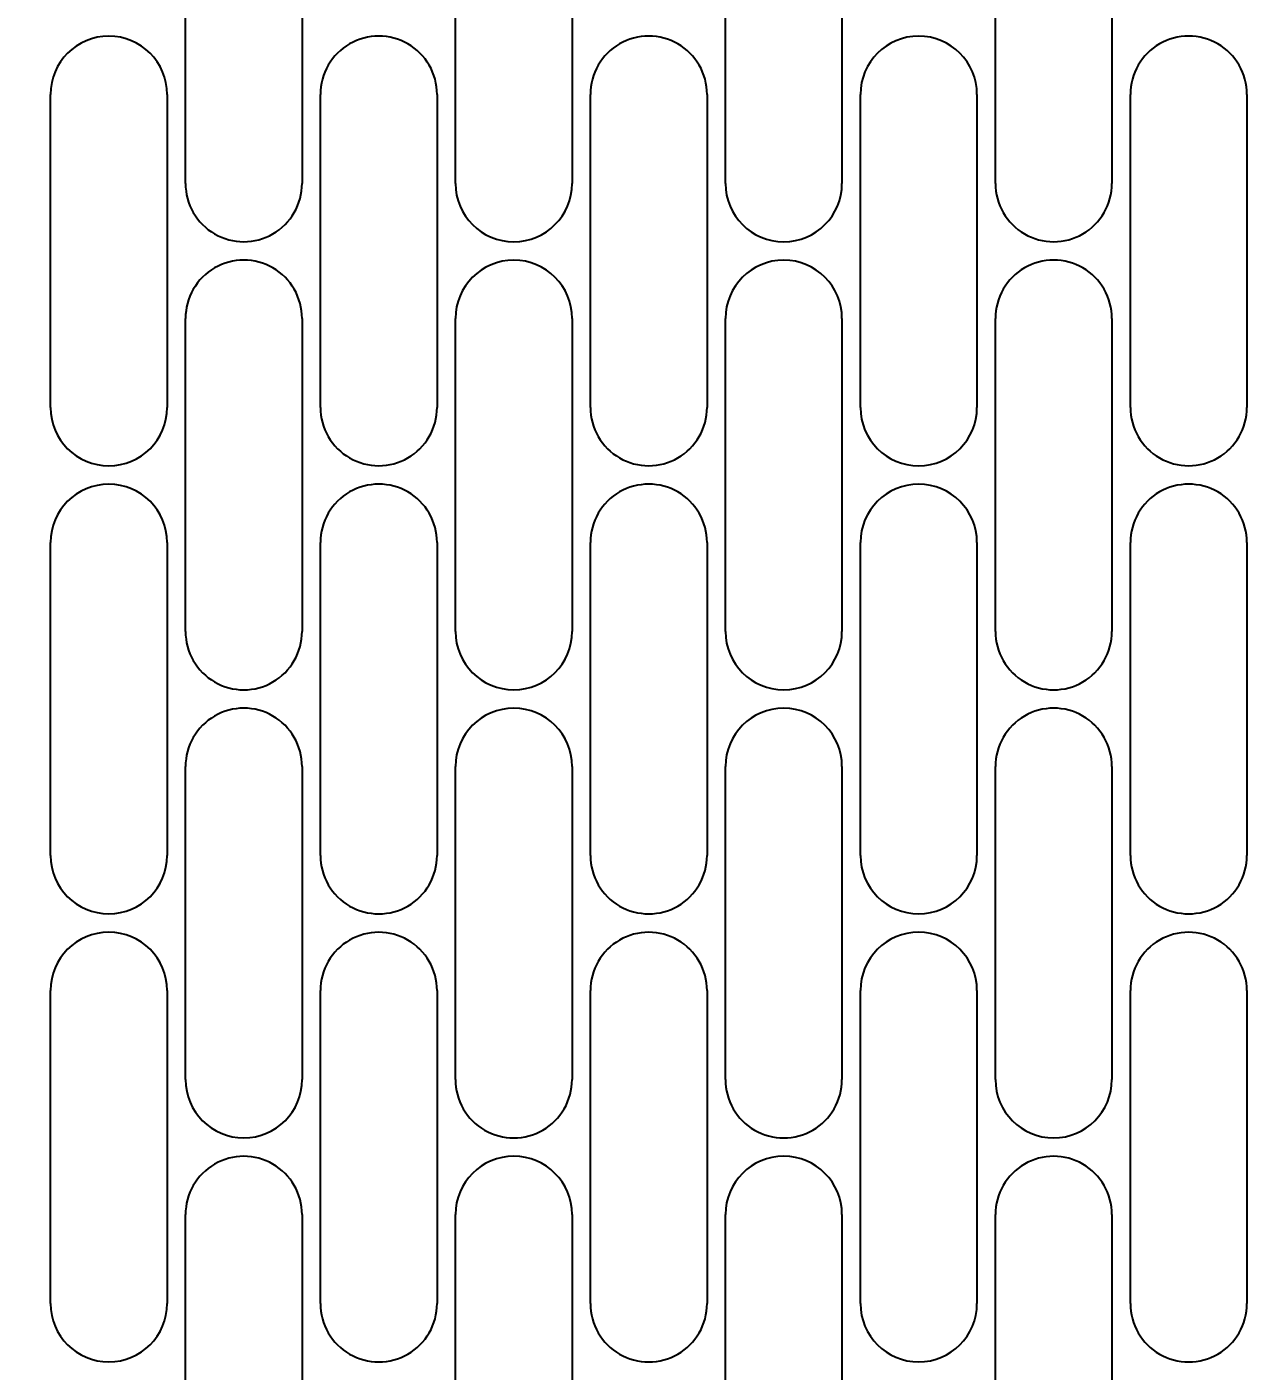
# Model space of a CAD drawing. Header units: millimetres. Extents: x 10462777 to 22643323, y 453826 to 1389191.
# Drawn here: x 11495492.7 to 11495673, y 613213.3 to 613410.4 of the extents above; entities that cross this region are included whole.
import ezdxf
from ezdxf import colors
from ezdxf.entities.mleader import LeaderData, LeaderLine
from ezdxf.math import Vec2, Vec3

# ---------------------------------------------------------------- set-up
doc = ezdxf.new("R2010")
doc.units = ezdxf.units.MM
doc.header["$LTSCALE"] = 200
doc.header["$MEASUREMENT"] = 0
doc.layers.get('0').update_dxf_attribs({"linetype": 'CONTINUOUS'})
doc.styles.get("Standard").update_dxf_attribs({"font": 'SYMBOL'})

msp = doc.modelspace()

# ---------------------------------------------------------------- linework, layer by layer
for p, q in [((11495515.9651, 613387.49513), (11495515.9651, 613433.39508)), ((11495533.06518, 613433.39508), (11495533.06518, 613387.49513)), ((11495555.56518, 613387.49513), (11495555.56518, 613433.39508)), ((11495572.66513, 613433.39508), (11495572.66513, 613387.49513)), ((11495595.16527, 613387.49513), (11495595.16527, 613433.39508)), ((11495612.26521, 613433.39508), (11495612.26521, 613387.49513)), ((11495634.76521, 613387.49513), (11495634.76521, 613433.39508)), ((11495651.86529, 613433.39508), (11495651.86529, 613387.49513)), ((11495496.16513, 613354.64525), (11495496.16513, 613400.54524)), ((11495513.26507, 613400.54524), (11495513.26507, 613354.64525)), ((11495535.76507, 613354.64525), (11495535.76507, 613400.54524)), ((11495552.86516, 613400.54524), (11495552.86516, 613354.64525)), ((11495575.36516, 613354.64525), (11495575.36516, 613400.54524)), ((11495592.46524, 613400.54524), (11495592.46524, 613354.64525)), ((11495614.96524, 613354.64525), (11495614.96524, 613400.54524)), ((11495632.06518, 613400.54524), (11495632.06518, 613354.64525)), ((11495654.56518, 613354.64525), (11495654.56518, 613400.54524)), ((11495671.66527, 613400.54524), (11495671.66527, 613354.64525)), ((11495515.9651, 613321.79513), (11495515.9651, 613367.69512)), ((11495533.06518, 613367.69512), (11495533.06518, 613321.79513)), ((11495555.56518, 613321.79513), (11495555.56518, 613367.69512)), ((11495572.66513, 613367.69512), (11495572.66513, 613321.79513)), ((11495595.16527, 613321.79513), (11495595.16527, 613367.69512)), ((11495612.26521, 613367.69512), (11495612.26521, 613321.79513)), ((11495634.76521, 613321.79513), (11495634.76521, 613367.69512)), ((11495651.86529, 613367.69512), (11495651.86529, 613321.79513)), ((11495496.16513, 613288.94526), (11495496.16513, 613334.84524)), ((11495513.26507, 613334.84524), (11495513.26507, 613288.94526)), ((11495535.76507, 613288.94526), (11495535.76507, 613334.84524)), ((11495552.86516, 613334.84524), (11495552.86516, 613288.94526)), ((11495575.36516, 613288.94526), (11495575.36516, 613334.84524)), ((11495592.46524, 613334.84524), (11495592.46524, 613288.94526)), ((11495614.96524, 613288.94526), (11495614.96524, 613334.84524)), ((11495632.06518, 613334.84524), (11495632.06518, 613288.94526)), ((11495654.56518, 613288.94526), (11495654.56518, 613334.84524)), ((11495671.66527, 613334.84524), (11495671.66527, 613288.94526)), ((11495515.9651, 613256.09514), (11495515.9651, 613301.99513)), ((11495533.06518, 613301.99513), (11495533.06518, 613256.09514)), ((11495555.56518, 613256.09514), (11495555.56518, 613301.99513)), ((11495572.66513, 613301.99513), (11495572.66513, 613256.09514)), ((11495595.16527, 613256.09514), (11495595.16527, 613301.99513)), ((11495612.26521, 613301.99513), (11495612.26521, 613256.09514)), ((11495634.76521, 613256.09514), (11495634.76521, 613301.99513)), ((11495651.86529, 613301.99513), (11495651.86529, 613256.09514)), ((11495496.16513, 613223.24527), (11495496.16513, 613269.14525)), ((11495513.26507, 613269.14525), (11495513.26507, 613223.24527)), ((11495515.9651, 613256.09514), (11495515.9651, 613269.14525)), ((11495533.06505, 613269.14525), (11495533.06505, 613256.09514)), ((11495535.76507, 613223.24527), (11495535.76507, 613269.14525)), ((11495552.86516, 613269.14525), (11495552.86516, 613223.24527)), ((11495555.56505, 613256.09514), (11495555.56505, 613269.14525)), ((11495572.66513, 613269.14525), (11495572.66513, 613256.09514)), ((11495575.36516, 613223.24527), (11495575.36516, 613269.14525)), ((11495592.46524, 613269.14525), (11495592.46524, 613223.24527)), ((11495595.16513, 613256.09514), (11495595.16513, 613269.14525)), ((11495612.26521, 613269.14525), (11495612.26521, 613256.09514)), ((11495614.96524, 613223.24527), (11495614.96524, 613269.14525)), ((11495632.06518, 613269.14525), (11495632.06518, 613223.24527)), ((11495634.76521, 613256.09514), (11495634.76521, 613269.14525)), ((11495651.86516, 613269.14525), (11495651.86516, 613256.09514)), ((11495654.56518, 613223.24527), (11495654.56518, 613269.14525)), ((11495671.66527, 613269.14525), (11495671.66527, 613223.24527)), ((11495515.9651, 613190.39522), (11495515.9651, 613236.29517)), ((11495533.06518, 613236.29517), (11495533.06518, 613190.39522)), ((11495555.56518, 613190.39522), (11495555.56518, 613236.29517)), ((11495572.66513, 613236.29517), (11495572.66513, 613190.39522)), ((11495595.16527, 613190.39522), (11495595.16527, 613236.29517)), ((11495612.26521, 613236.29517), (11495612.26521, 613190.39522)), ((11495634.76521, 613190.39522), (11495634.76521, 613236.29517)), ((11495651.86529, 613236.29517), (11495651.86529, 613190.39522))]:
    msp.add_line(p, q)
for points in [[(11495544.31511, 613409.09528), (11495543.75591, 613409.07697), (11495543.19911, 613409.02213), (11495542.64708, 613408.93099), (11495542.1022, 613408.80394), (11495541.56679, 613408.64153), (11495541.04316, 613408.44445), (11495540.53353, 613408.21354), (11495540.04009, 613407.94979), (11495539.56497, 613407.65434), (11495539.11018, 613407.32844), (11495538.67768, 613406.9735), (11495538.26932, 613406.59103), (11495537.88685, 613406.18267), (11495537.53191, 613405.75017), (11495537.20602, 613405.29539), (11495536.91056, 613404.82026), (11495536.64682, 613404.32682), (11495536.41591, 613403.8172), (11495536.21882, 613403.29356), (11495536.05641, 613402.75815), (11495535.92936, 613402.21327), (11495535.83822, 613401.66124), (11495535.78338, 613401.10444), (11495535.76507, 613400.54524)], [(11495552.86516, 613400.54524), (11495552.84685, 613401.10444), (11495552.79201, 613401.66124), (11495552.70087, 613402.21327), (11495552.57382, 613402.75815), (11495552.41141, 613403.29356), (11495552.21432, 613403.8172), (11495551.98341, 613404.32682), (11495551.71967, 613404.82026), (11495551.42421, 613405.29539), (11495551.09832, 613405.75017), (11495550.74338, 613406.18267), (11495550.36091, 613406.59103), (11495549.95255, 613406.9735), (11495549.52005, 613407.32844), (11495549.06526, 613407.65434), (11495548.59014, 613407.94979), (11495548.0967, 613408.21354), (11495547.58707, 613408.44445), (11495547.06344, 613408.64153), (11495546.52803, 613408.80394), (11495545.98314, 613408.93099), (11495545.43112, 613409.02213), (11495544.87431, 613409.07697), (11495544.31511, 613409.09528)], [(11495583.9152, 613409.09528), (11495583.356, 613409.07697), (11495582.79919, 613409.02213), (11495582.24717, 613408.93099), (11495581.70228, 613408.80394), (11495581.16688, 613408.64153), (11495580.64324, 613408.44445), (11495580.13361, 613408.21354), (11495579.64018, 613407.94979), (11495579.16505, 613407.65434), (11495578.71026, 613407.32844), (11495578.27776, 613406.9735), (11495577.8694, 613406.59103), (11495577.48694, 613406.18267), (11495577.13199, 613405.75017), (11495576.8061, 613405.29539), (11495576.51064, 613404.82026), (11495576.2469, 613404.32682), (11495576.01599, 613403.8172), (11495575.81891, 613403.29356), (11495575.65649, 613402.75815), (11495575.52944, 613402.21327), (11495575.4383, 613401.66124), (11495575.38346, 613401.10444), (11495575.36516, 613400.54524)], [(11495592.46524, 613400.54524), (11495592.44693, 613401.10444), (11495592.39209, 613401.66124), (11495592.30095, 613402.21327), (11495592.1739, 613402.75815), (11495592.01149, 613403.29356), (11495591.8144, 613403.8172), (11495591.5835, 613404.32682), (11495591.31975, 613404.82026), (11495591.0243, 613405.29539), (11495590.6984, 613405.75017), (11495590.34346, 613406.18267), (11495589.96099, 613406.59103), (11495589.55263, 613406.9735), (11495589.12013, 613407.32844), (11495588.66535, 613407.65434), (11495588.19022, 613407.94979), (11495587.69678, 613408.21354), (11495587.18716, 613408.44445), (11495586.66352, 613408.64153), (11495586.12811, 613408.80394), (11495585.58323, 613408.93099), (11495585.0312, 613409.02213), (11495584.4744, 613409.07697), (11495583.9152, 613409.09528)], [(11495663.11522, 613409.09528), (11495662.55602, 613409.07697), (11495661.99922, 613409.02213), (11495661.44719, 613408.93099), (11495660.90231, 613408.80394), (11495660.3669, 613408.64153), (11495659.84327, 613408.44445), (11495659.33364, 613408.21354), (11495658.8402, 613407.94979), (11495658.36508, 613407.65434), (11495657.91029, 613407.32844), (11495657.47779, 613406.9735), (11495657.06943, 613406.59103), (11495656.68696, 613406.18267), (11495656.33202, 613405.75017), (11495656.00612, 613405.29539), (11495655.71067, 613404.82026), (11495655.44693, 613404.32682), (11495655.21602, 613403.8172), (11495655.01893, 613403.29356), (11495654.85652, 613402.75815), (11495654.72947, 613402.21327), (11495654.63833, 613401.66124), (11495654.58349, 613401.10444), (11495654.56518, 613400.54524)], [(11495671.66527, 613400.54524), (11495671.64696, 613401.10444), (11495671.59212, 613401.66124), (11495671.50098, 613402.21327), (11495671.37393, 613402.75815), (11495671.21152, 613403.29356), (11495671.01443, 613403.8172), (11495670.78352, 613404.32682), (11495670.51978, 613404.82026), (11495670.22432, 613405.29539), (11495669.89843, 613405.75017), (11495669.54349, 613406.18267), (11495669.16102, 613406.59103), (11495668.75266, 613406.9735), (11495668.32016, 613407.32844), (11495667.86537, 613407.65434), (11495667.39024, 613407.94979), (11495666.89681, 613408.21354), (11495666.38718, 613408.44445), (11495665.86354, 613408.64153), (11495665.32814, 613408.80394), (11495664.78325, 613408.93099), (11495664.23123, 613409.02213), (11495663.67442, 613409.07697), (11495663.11522, 613409.09528)], [(11495515.9651, 613387.49513), (11495515.98341, 613386.93593), (11495516.03825, 613386.37912), (11495516.12939, 613385.8271), (11495516.25644, 613385.28221), (11495516.41885, 613384.74681), (11495516.61593, 613384.22317), (11495516.84684, 613383.71354), (11495517.11059, 613383.22011), (11495517.40604, 613382.74498), (11495517.73194, 613382.29019), (11495518.08688, 613381.85769), (11495518.46935, 613381.44934), (11495518.87771, 613381.06687), (11495519.31021, 613380.71192), (11495519.76499, 613380.38603), (11495520.24012, 613380.09057), (11495520.73356, 613379.82683), (11495521.24318, 613379.59592), (11495521.76682, 613379.39884), (11495522.30223, 613379.23642), (11495522.84711, 613379.10937), (11495523.39914, 613379.01823), (11495523.95594, 613378.96339), (11495524.51514, 613378.94509)], [(11495524.51514, 613378.94509), (11495525.07434, 613378.96339), (11495525.63115, 613379.01823), (11495526.18317, 613379.10937), (11495526.72806, 613379.23642), (11495527.26346, 613379.39884), (11495527.7871, 613379.59592), (11495528.29673, 613379.82683), (11495528.79016, 613380.09057), (11495529.26529, 613380.38603), (11495529.72008, 613380.71192), (11495530.15258, 613381.06687), (11495530.56093, 613381.44934), (11495530.9434, 613381.85769), (11495531.29835, 613382.29019), (11495531.62424, 613382.74498), (11495531.91969, 613383.22011), (11495532.18344, 613383.71354), (11495532.41435, 613384.22317), (11495532.61143, 613384.74681), (11495532.77385, 613385.28221), (11495532.9009, 613385.8271), (11495532.99204, 613386.37912), (11495533.04688, 613386.93593), (11495533.06518, 613387.49513)], [(11495634.76521, 613387.49513), (11495634.78352, 613386.93593), (11495634.83836, 613386.37912), (11495634.9295, 613385.8271), (11495635.05655, 613385.28221), (11495635.21896, 613384.74681), (11495635.41604, 613384.22317), (11495635.64695, 613383.71354), (11495635.9107, 613383.22011), (11495636.20615, 613382.74498), (11495636.53205, 613382.29019), (11495636.88699, 613381.85769), (11495637.26946, 613381.44934), (11495637.67782, 613381.06687), (11495638.11032, 613380.71192), (11495638.5651, 613380.38603), (11495639.04023, 613380.09057), (11495639.53367, 613379.82683), (11495640.04329, 613379.59592), (11495640.56693, 613379.39884), (11495641.10234, 613379.23642), (11495641.64722, 613379.10937), (11495642.19925, 613379.01823), (11495642.75605, 613378.96339), (11495643.31525, 613378.94509)], [(11495643.31525, 613378.94509), (11495643.87445, 613378.96339), (11495644.43126, 613379.01823), (11495644.98328, 613379.10937), (11495645.52817, 613379.23642), (11495646.06357, 613379.39884), (11495646.58721, 613379.59592), (11495647.09684, 613379.82683), (11495647.59027, 613380.09057), (11495648.0654, 613380.38603), (11495648.52019, 613380.71192), (11495648.95269, 613381.06687), (11495649.36104, 613381.44934), (11495649.74351, 613381.85769), (11495650.09846, 613382.29019), (11495650.42435, 613382.74498), (11495650.7198, 613383.22011), (11495650.98355, 613383.71354), (11495651.21446, 613384.22317), (11495651.41154, 613384.74681), (11495651.57396, 613385.28221), (11495651.70101, 613385.8271), (11495651.79215, 613386.37912), (11495651.84699, 613386.93593), (11495651.86529, 613387.49513)], [(11495524.51514, 613376.24516), (11495523.95594, 613376.22686), (11495523.39914, 613376.17202), (11495522.84711, 613376.08088), (11495522.30223, 613375.95383), (11495521.76682, 613375.79141), (11495521.24318, 613375.59433), (11495520.73356, 613375.36342), (11495520.24012, 613375.09967), (11495519.76499, 613374.80422), (11495519.31021, 613374.47832), (11495518.87771, 613374.12338), (11495518.46935, 613373.74091), (11495518.08688, 613373.33255), (11495517.73194, 613372.90006), (11495517.40604, 613372.44527), (11495517.11059, 613371.97014), (11495516.84684, 613371.47671), (11495516.61593, 613370.96708), (11495516.41885, 613370.44344), (11495516.25644, 613369.90803), (11495516.12939, 613369.36315), (11495516.03825, 613368.81113), (11495515.98341, 613368.25432), (11495515.9651, 613367.69512)], [(11495533.06518, 613367.69512), (11495533.04688, 613368.25432), (11495532.99204, 613368.81113), (11495532.9009, 613369.36315), (11495532.77385, 613369.90803), (11495532.61143, 613370.44344), (11495532.41435, 613370.96708), (11495532.18344, 613371.47671), (11495531.91969, 613371.97014), (11495531.62424, 613372.44527), (11495531.29835, 613372.90006), (11495530.9434, 613373.33255), (11495530.56093, 613373.74091), (11495530.15258, 613374.12338), (11495529.72008, 613374.47832), (11495529.26529, 613374.80422), (11495528.79016, 613375.09967), (11495528.29673, 613375.36342), (11495527.7871, 613375.59433), (11495527.26346, 613375.79141), (11495526.72806, 613375.95383), (11495526.18317, 613376.08088), (11495525.63115, 613376.17202), (11495525.07434, 613376.22686), (11495524.51514, 613376.24516)], [(11495643.31525, 613376.24516), (11495642.75605, 613376.22686), (11495642.19925, 613376.17202), (11495641.64722, 613376.08088), (11495641.10234, 613375.95383), (11495640.56693, 613375.79141), (11495640.04329, 613375.59433), (11495639.53367, 613375.36342), (11495639.04023, 613375.09967), (11495638.5651, 613374.80422), (11495638.11032, 613374.47832), (11495637.67782, 613374.12338), (11495637.26946, 613373.74091), (11495636.88699, 613373.33255), (11495636.53205, 613372.90006), (11495636.20615, 613372.44527), (11495635.9107, 613371.97014), (11495635.64695, 613371.47671), (11495635.41604, 613370.96708), (11495635.21896, 613370.44344), (11495635.05655, 613369.90803), (11495634.9295, 613369.36315), (11495634.83836, 613368.81113), (11495634.78352, 613368.25432), (11495634.76521, 613367.69512)], [(11495651.86529, 613367.69512), (11495651.84699, 613368.25432), (11495651.79215, 613368.81113), (11495651.70101, 613369.36315), (11495651.57396, 613369.90803), (11495651.41154, 613370.44344), (11495651.21446, 613370.96708), (11495650.98355, 613371.47671), (11495650.7198, 613371.97014), (11495650.42435, 613372.44527), (11495650.09846, 613372.90006), (11495649.74351, 613373.33255), (11495649.36104, 613373.74091), (11495648.95269, 613374.12338), (11495648.52019, 613374.47832), (11495648.0654, 613374.80422), (11495647.59027, 613375.09967), (11495647.09684, 613375.36342), (11495646.58721, 613375.59433), (11495646.06357, 613375.79141), (11495645.52817, 613375.95383), (11495644.98328, 613376.08088), (11495644.43126, 613376.17202), (11495643.87445, 613376.22686), (11495643.31525, 613376.24516)], [(11495535.76507, 613354.64525), (11495535.78338, 613354.08605), (11495535.83822, 613353.52925), (11495535.92936, 613352.97722), (11495536.05641, 613352.43234), (11495536.21882, 613351.89693), (11495536.41591, 613351.37329), (11495536.64682, 613350.86366), (11495536.91056, 613350.37023), (11495537.20602, 613349.8951), (11495537.53191, 613349.44032), (11495537.88685, 613349.00782), (11495538.26932, 613348.59946), (11495538.67768, 613348.21699), (11495539.11018, 613347.86205), (11495539.56497, 613347.53615), (11495540.04009, 613347.2407), (11495540.53353, 613346.97695), (11495541.04316, 613346.74604), (11495541.56679, 613346.54896), (11495542.1022, 613346.38655), (11495542.64708, 613346.2595), (11495543.19911, 613346.16836), (11495543.75591, 613346.11352), (11495544.31511, 613346.09521)], [(11495544.31511, 613346.09521), (11495544.87431, 613346.11352), (11495545.43112, 613346.16836), (11495545.98314, 613346.2595), (11495546.52803, 613346.38655), (11495547.06344, 613346.54896), (11495547.58707, 613346.74604), (11495548.0967, 613346.97695), (11495548.59014, 613347.2407), (11495549.06526, 613347.53615), (11495549.52005, 613347.86205), (11495549.95255, 613348.21699), (11495550.36091, 613348.59946), (11495550.74338, 613349.00782), (11495551.09832, 613349.44032), (11495551.42421, 613349.8951), (11495551.71967, 613350.37023), (11495551.98341, 613350.86366), (11495552.21432, 613351.37329), (11495552.41141, 613351.89693), (11495552.57382, 613352.43234), (11495552.70087, 613352.97722), (11495552.79201, 613353.52925), (11495552.84685, 613354.08605), (11495552.86516, 613354.64525)], [(11495575.36516, 613354.64525), (11495575.38346, 613354.08605), (11495575.4383, 613353.52925), (11495575.52944, 613352.97722), (11495575.65649, 613352.43234), (11495575.81891, 613351.89693), (11495576.01599, 613351.37329), (11495576.2469, 613350.86366), (11495576.51064, 613350.37023), (11495576.8061, 613349.8951), (11495577.13199, 613349.44032), (11495577.48694, 613349.00782), (11495577.8694, 613348.59946), (11495578.27776, 613348.21699), (11495578.71026, 613347.86205), (11495579.16505, 613347.53615), (11495579.64018, 613347.2407), (11495580.13361, 613346.97695), (11495580.64324, 613346.74604), (11495581.16688, 613346.54896), (11495581.70228, 613346.38655), (11495582.24717, 613346.2595), (11495582.79919, 613346.16836), (11495583.356, 613346.11352), (11495583.9152, 613346.09521)], [(11495583.9152, 613346.09521), (11495584.4744, 613346.11352), (11495585.0312, 613346.16836), (11495585.58323, 613346.2595), (11495586.12811, 613346.38655), (11495586.66352, 613346.54896), (11495587.18716, 613346.74604), (11495587.69678, 613346.97695), (11495588.19022, 613347.2407), (11495588.66535, 613347.53615), (11495589.12013, 613347.86205), (11495589.55263, 613348.21699), (11495589.96099, 613348.59946), (11495590.34346, 613349.00782), (11495590.6984, 613349.44032), (11495591.0243, 613349.8951), (11495591.31975, 613350.37023), (11495591.5835, 613350.86366), (11495591.8144, 613351.37329), (11495592.01149, 613351.89693), (11495592.1739, 613352.43234), (11495592.30095, 613352.97722), (11495592.39209, 613353.52925), (11495592.44693, 613354.08605), (11495592.46524, 613354.64525)], [(11495654.56518, 613354.64525), (11495654.58349, 613354.08605), (11495654.63833, 613353.52925), (11495654.72947, 613352.97722), (11495654.85652, 613352.43234), (11495655.01893, 613351.89693), (11495655.21602, 613351.37329), (11495655.44693, 613350.86366), (11495655.71067, 613350.37023), (11495656.00612, 613349.8951), (11495656.33202, 613349.44032), (11495656.68696, 613349.00782), (11495657.06943, 613348.59946), (11495657.47779, 613348.21699), (11495657.91029, 613347.86205), (11495658.36508, 613347.53615), (11495658.8402, 613347.2407), (11495659.33364, 613346.97695), (11495659.84327, 613346.74604), (11495660.3669, 613346.54896), (11495660.90231, 613346.38655), (11495661.44719, 613346.2595), (11495661.99922, 613346.16836), (11495662.55602, 613346.11352), (11495663.11522, 613346.09521)], [(11495663.11522, 613346.09521), (11495663.67442, 613346.11352), (11495664.23123, 613346.16836), (11495664.78325, 613346.2595), (11495665.32814, 613346.38655), (11495665.86354, 613346.54896), (11495666.38718, 613346.74604), (11495666.89681, 613346.97695), (11495667.39024, 613347.2407), (11495667.86537, 613347.53615), (11495668.32016, 613347.86205), (11495668.75266, 613348.21699), (11495669.16102, 613348.59946), (11495669.54349, 613349.00782), (11495669.89843, 613349.44032), (11495670.22432, 613349.8951), (11495670.51978, 613350.37023), (11495670.78352, 613350.86366), (11495671.01443, 613351.37329), (11495671.21152, 613351.89693), (11495671.37393, 613352.43234), (11495671.50098, 613352.97722), (11495671.59212, 613353.52925), (11495671.64696, 613354.08605), (11495671.66527, 613354.64525)], [(11495544.31511, 613343.39529), (11495543.75591, 613343.37698), (11495543.19911, 613343.32214), (11495542.64708, 613343.231), (11495542.1022, 613343.10395), (11495541.56679, 613342.94154), (11495541.04316, 613342.74445), (11495540.53353, 613342.51354), (11495540.04009, 613342.2498), (11495539.56497, 613341.95434), (11495539.11018, 613341.62845), (11495538.67768, 613341.27351), (11495538.26932, 613340.89104), (11495537.88685, 613340.48268), (11495537.53191, 613340.05018), (11495537.20602, 613339.59539), (11495536.91056, 613339.12027), (11495536.64682, 613338.62683), (11495536.41591, 613338.1172), (11495536.21882, 613337.59357), (11495536.05641, 613337.05816), (11495535.92936, 613336.51327), (11495535.83822, 613335.96125), (11495535.78338, 613335.40444), (11495535.76507, 613334.84524)], [(11495552.86516, 613334.84524), (11495552.84685, 613335.40444), (11495552.79201, 613335.96125), (11495552.70087, 613336.51327), (11495552.57382, 613337.05816), (11495552.41141, 613337.59357), (11495552.21432, 613338.1172), (11495551.98341, 613338.62683), (11495551.71967, 613339.12027), (11495551.42421, 613339.59539), (11495551.09832, 613340.05018), (11495550.74338, 613340.48268), (11495550.36091, 613340.89104), (11495549.95255, 613341.27351), (11495549.52005, 613341.62845), (11495549.06526, 613341.95434), (11495548.59014, 613342.2498), (11495548.0967, 613342.51354), (11495547.58707, 613342.74445), (11495547.06344, 613342.94154), (11495546.52803, 613343.10395), (11495545.98314, 613343.231), (11495545.43112, 613343.32214), (11495544.87431, 613343.37698), (11495544.31511, 613343.39529)], [(11495583.9152, 613343.39529), (11495583.356, 613343.37698), (11495582.79919, 613343.32214), (11495582.24717, 613343.231), (11495581.70228, 613343.10395), (11495581.16688, 613342.94154), (11495580.64324, 613342.74445), (11495580.13361, 613342.51354), (11495579.64018, 613342.2498), (11495579.16505, 613341.95434), (11495578.71026, 613341.62845), (11495578.27776, 613341.27351), (11495577.8694, 613340.89104), (11495577.48694, 613340.48268), (11495577.13199, 613340.05018), (11495576.8061, 613339.59539), (11495576.51064, 613339.12027), (11495576.2469, 613338.62683), (11495576.01599, 613338.1172), (11495575.81891, 613337.59357), (11495575.65649, 613337.05816), (11495575.52944, 613336.51327), (11495575.4383, 613335.96125), (11495575.38346, 613335.40444), (11495575.36516, 613334.84524)], [(11495592.46524, 613334.84524), (11495592.44693, 613335.40444), (11495592.39209, 613335.96125), (11495592.30095, 613336.51327), (11495592.1739, 613337.05816), (11495592.01149, 613337.59357), (11495591.8144, 613338.1172), (11495591.5835, 613338.62683), (11495591.31975, 613339.12027), (11495591.0243, 613339.59539), (11495590.6984, 613340.05018), (11495590.34346, 613340.48268), (11495589.96099, 613340.89104), (11495589.55263, 613341.27351), (11495589.12013, 613341.62845), (11495588.66535, 613341.95434), (11495588.19022, 613342.2498), (11495587.69678, 613342.51354), (11495587.18716, 613342.74445), (11495586.66352, 613342.94154), (11495586.12811, 613343.10395), (11495585.58323, 613343.231), (11495585.0312, 613343.32214), (11495584.4744, 613343.37698), (11495583.9152, 613343.39529)], [(11495663.11522, 613343.39529), (11495662.55602, 613343.37698), (11495661.99922, 613343.32214), (11495661.44719, 613343.231), (11495660.90231, 613343.10395), (11495660.3669, 613342.94154), (11495659.84327, 613342.74445), (11495659.33364, 613342.51354), (11495658.8402, 613342.2498), (11495658.36508, 613341.95434), (11495657.91029, 613341.62845), (11495657.47779, 613341.27351), (11495657.06943, 613340.89104), (11495656.68696, 613340.48268), (11495656.33202, 613340.05018), (11495656.00612, 613339.59539), (11495655.71067, 613339.12027), (11495655.44693, 613338.62683), (11495655.21602, 613338.1172), (11495655.01893, 613337.59357), (11495654.85652, 613337.05816), (11495654.72947, 613336.51327), (11495654.63833, 613335.96125), (11495654.58349, 613335.40444), (11495654.56518, 613334.84524)], [(11495671.66527, 613334.84524), (11495671.64696, 613335.40444), (11495671.59212, 613335.96125), (11495671.50098, 613336.51327), (11495671.37393, 613337.05816), (11495671.21152, 613337.59357), (11495671.01443, 613338.1172), (11495670.78352, 613338.62683), (11495670.51978, 613339.12027), (11495670.22432, 613339.59539), (11495669.89843, 613340.05018), (11495669.54349, 613340.48268), (11495669.16102, 613340.89104), (11495668.75266, 613341.27351), (11495668.32016, 613341.62845), (11495667.86537, 613341.95434), (11495667.39024, 613342.2498), (11495666.89681, 613342.51354), (11495666.38718, 613342.74445), (11495665.86354, 613342.94154), (11495665.32814, 613343.10395), (11495664.78325, 613343.231), (11495664.23123, 613343.32214), (11495663.67442, 613343.37698), (11495663.11522, 613343.39529)], [(11495515.9651, 613321.79513), (11495515.98341, 613321.23594), (11495516.03825, 613320.67913), (11495516.12939, 613320.1271), (11495516.25644, 613319.58222), (11495516.41885, 613319.04681), (11495516.61593, 613318.52318), (11495516.84684, 613318.01355), (11495517.11059, 613317.52011), (11495517.40604, 613317.04499), (11495517.73194, 613316.5902), (11495518.08688, 613316.1577), (11495518.46935, 613315.74934), (11495518.87771, 613315.36687), (11495519.31021, 613315.01193), (11495519.76499, 613314.68604), (11495520.24012, 613314.39058), (11495520.73356, 613314.12684), (11495521.24318, 613313.89593), (11495521.76682, 613313.69884), (11495522.30223, 613313.53643), (11495522.84711, 613313.40938), (11495523.39914, 613313.31824), (11495523.95594, 613313.2634), (11495524.51514, 613313.24509)], [(11495524.51514, 613313.24509), (11495525.07434, 613313.2634), (11495525.63115, 613313.31824), (11495526.18317, 613313.40938), (11495526.72806, 613313.53643), (11495527.26346, 613313.69884), (11495527.7871, 613313.89593), (11495528.29673, 613314.12684), (11495528.79016, 613314.39058), (11495529.26529, 613314.68604), (11495529.72008, 613315.01193), (11495530.15258, 613315.36687), (11495530.56093, 613315.74934), (11495530.9434, 613316.1577), (11495531.29835, 613316.5902), (11495531.62424, 613317.04499), (11495531.91969, 613317.52011), (11495532.18344, 613318.01355), (11495532.41435, 613318.52318), (11495532.61143, 613319.04681), (11495532.77385, 613319.58222), (11495532.9009, 613320.1271), (11495532.99204, 613320.67913), (11495533.04688, 613321.23594), (11495533.06518, 613321.79513)], [(11495634.76521, 613321.79513), (11495634.78352, 613321.23594), (11495634.83836, 613320.67913), (11495634.9295, 613320.1271), (11495635.05655, 613319.58222), (11495635.21896, 613319.04681), (11495635.41604, 613318.52318), (11495635.64695, 613318.01355), (11495635.9107, 613317.52011), (11495636.20615, 613317.04499), (11495636.53205, 613316.5902), (11495636.88699, 613316.1577), (11495637.26946, 613315.74934), (11495637.67782, 613315.36687), (11495638.11032, 613315.01193), (11495638.5651, 613314.68604), (11495639.04023, 613314.39058), (11495639.53367, 613314.12684), (11495640.04329, 613313.89593), (11495640.56693, 613313.69884), (11495641.10234, 613313.53643), (11495641.64722, 613313.40938), (11495642.19925, 613313.31824), (11495642.75605, 613313.2634), (11495643.31525, 613313.24509)], [(11495643.31525, 613313.24509), (11495643.87445, 613313.2634), (11495644.43126, 613313.31824), (11495644.98328, 613313.40938), (11495645.52817, 613313.53643), (11495646.06357, 613313.69884), (11495646.58721, 613313.89593), (11495647.09684, 613314.12684), (11495647.59027, 613314.39058), (11495648.0654, 613314.68604), (11495648.52019, 613315.01193), (11495648.95269, 613315.36687), (11495649.36104, 613315.74934), (11495649.74351, 613316.1577), (11495650.09846, 613316.5902), (11495650.42435, 613317.04499), (11495650.7198, 613317.52011), (11495650.98355, 613318.01355), (11495651.21446, 613318.52318), (11495651.41154, 613319.04681), (11495651.57396, 613319.58222), (11495651.70101, 613320.1271), (11495651.79215, 613320.67913), (11495651.84699, 613321.23594), (11495651.86529, 613321.79513)], [(11495524.51514, 613310.54517), (11495523.95594, 613310.52686), (11495523.39914, 613310.47202), (11495522.84711, 613310.38088), (11495522.30223, 613310.25383), (11495521.76682, 613310.09142), (11495521.24318, 613309.89434), (11495520.73356, 613309.66343), (11495520.24012, 613309.39968), (11495519.76499, 613309.10423), (11495519.31021, 613308.77833), (11495518.87771, 613308.42339), (11495518.46935, 613308.04092), (11495518.08688, 613307.63256), (11495517.73194, 613307.20006), (11495517.40604, 613306.74528), (11495517.11059, 613306.27015), (11495516.84684, 613305.77671), (11495516.61593, 613305.26709), (11495516.41885, 613304.74345), (11495516.25644, 613304.20804), (11495516.12939, 613303.66316), (11495516.03825, 613303.11113), (11495515.98341, 613302.55433), (11495515.9651, 613301.99513)], [(11495533.06518, 613301.99513), (11495533.04688, 613302.55433), (11495532.99204, 613303.11113), (11495532.9009, 613303.66316), (11495532.77385, 613304.20804), (11495532.61143, 613304.74345), (11495532.41435, 613305.26709), (11495532.18344, 613305.77671), (11495531.91969, 613306.27015), (11495531.62424, 613306.74528), (11495531.29835, 613307.20006), (11495530.9434, 613307.63256), (11495530.56093, 613308.04092), (11495530.15258, 613308.42339), (11495529.72008, 613308.77833), (11495529.26529, 613309.10423), (11495528.79016, 613309.39968), (11495528.29673, 613309.66343), (11495527.7871, 613309.89434), (11495527.26346, 613310.09142), (11495526.72806, 613310.25383), (11495526.18317, 613310.38088), (11495525.63115, 613310.47202), (11495525.07434, 613310.52686), (11495524.51514, 613310.54517)], [(11495643.31525, 613310.54517), (11495642.75605, 613310.52686), (11495642.19925, 613310.47202), (11495641.64722, 613310.38088), (11495641.10234, 613310.25383), (11495640.56693, 613310.09142), (11495640.04329, 613309.89434), (11495639.53367, 613309.66343), (11495639.04023, 613309.39968), (11495638.5651, 613309.10423), (11495638.11032, 613308.77833), (11495637.67782, 613308.42339), (11495637.26946, 613308.04092), (11495636.88699, 613307.63256), (11495636.53205, 613307.20006), (11495636.20615, 613306.74528), (11495635.9107, 613306.27015), (11495635.64695, 613305.77671), (11495635.41604, 613305.26709), (11495635.21896, 613304.74345), (11495635.05655, 613304.20804), (11495634.9295, 613303.66316), (11495634.83836, 613303.11113), (11495634.78352, 613302.55433), (11495634.76521, 613301.99513)], [(11495651.86529, 613301.99513), (11495651.84699, 613302.55433), (11495651.79215, 613303.11113), (11495651.70101, 613303.66316), (11495651.57396, 613304.20804), (11495651.41154, 613304.74345), (11495651.21446, 613305.26709), (11495650.98355, 613305.77671), (11495650.7198, 613306.27015), (11495650.42435, 613306.74528), (11495650.09846, 613307.20006), (11495649.74351, 613307.63256), (11495649.36104, 613308.04092), (11495648.95269, 613308.42339), (11495648.52019, 613308.77833), (11495648.0654, 613309.10423), (11495647.59027, 613309.39968), (11495647.09684, 613309.66343), (11495646.58721, 613309.89434), (11495646.06357, 613310.09142), (11495645.52817, 613310.25383), (11495644.98328, 613310.38088), (11495644.43126, 613310.47202), (11495643.87445, 613310.52686), (11495643.31525, 613310.54517)], [(11495535.76507, 613288.94526), (11495535.78338, 613288.38606), (11495535.83822, 613287.82925), (11495535.92936, 613287.27723), (11495536.05641, 613286.73234), (11495536.21882, 613286.19694), (11495536.41591, 613285.6733), (11495536.64682, 613285.16367), (11495536.91056, 613284.67024), (11495537.20602, 613284.19511), (11495537.53191, 613283.74032), (11495537.88685, 613283.30782), (11495538.26932, 613282.89947), (11495538.67768, 613282.517), (11495539.11018, 613282.16205), (11495539.56497, 613281.83616), (11495540.04009, 613281.54071), (11495540.53353, 613281.27696), (11495541.04316, 613281.04605), (11495541.56679, 613280.84897), (11495542.1022, 613280.68655), (11495542.64708, 613280.5595), (11495543.19911, 613280.46836), (11495543.75591, 613280.41352), (11495544.31511, 613280.39522)], [(11495544.31511, 613280.39522), (11495544.87431, 613280.41352), (11495545.43112, 613280.46836), (11495545.98314, 613280.5595), (11495546.52803, 613280.68655), (11495547.06344, 613280.84897), (11495547.58707, 613281.04605), (11495548.0967, 613281.27696), (11495548.59014, 613281.54071), (11495549.06526, 613281.83616), (11495549.52005, 613282.16205), (11495549.95255, 613282.517), (11495550.36091, 613282.89947), (11495550.74338, 613283.30782), (11495551.09832, 613283.74032), (11495551.42421, 613284.19511), (11495551.71967, 613284.67024), (11495551.98341, 613285.16367), (11495552.21432, 613285.6733), (11495552.41141, 613286.19694), (11495552.57382, 613286.73234), (11495552.70087, 613287.27723), (11495552.79201, 613287.82925), (11495552.84685, 613288.38606), (11495552.86516, 613288.94526)], [(11495575.36516, 613288.94526), (11495575.38346, 613288.38606), (11495575.4383, 613287.82925), (11495575.52944, 613287.27723), (11495575.65649, 613286.73234), (11495575.81891, 613286.19694), (11495576.01599, 613285.6733), (11495576.2469, 613285.16367), (11495576.51064, 613284.67024), (11495576.8061, 613284.19511), (11495577.13199, 613283.74032), (11495577.48694, 613283.30782), (11495577.8694, 613282.89947), (11495578.27776, 613282.517), (11495578.71026, 613282.16205), (11495579.16505, 613281.83616), (11495579.64018, 613281.54071), (11495580.13361, 613281.27696), (11495580.64324, 613281.04605), (11495581.16688, 613280.84897), (11495581.70228, 613280.68655), (11495582.24717, 613280.5595), (11495582.79919, 613280.46836), (11495583.356, 613280.41352), (11495583.9152, 613280.39522)], [(11495583.9152, 613280.39522), (11495584.4744, 613280.41352), (11495585.0312, 613280.46836), (11495585.58323, 613280.5595), (11495586.12811, 613280.68655), (11495586.66352, 613280.84897), (11495587.18716, 613281.04605), (11495587.69678, 613281.27696), (11495588.19022, 613281.54071), (11495588.66535, 613281.83616), (11495589.12013, 613282.16205), (11495589.55263, 613282.517), (11495589.96099, 613282.89947), (11495590.34346, 613283.30782), (11495590.6984, 613283.74032), (11495591.0243, 613284.19511), (11495591.31975, 613284.67024), (11495591.5835, 613285.16367), (11495591.8144, 613285.6733), (11495592.01149, 613286.19694), (11495592.1739, 613286.73234), (11495592.30095, 613287.27723), (11495592.39209, 613287.82925), (11495592.44693, 613288.38606), (11495592.46524, 613288.94526)], [(11495654.56518, 613288.94526), (11495654.58349, 613288.38606), (11495654.63833, 613287.82925), (11495654.72947, 613287.27723), (11495654.85652, 613286.73234), (11495655.01893, 613286.19694), (11495655.21602, 613285.6733), (11495655.44693, 613285.16367), (11495655.71067, 613284.67024), (11495656.00612, 613284.19511), (11495656.33202, 613283.74032), (11495656.68696, 613283.30782), (11495657.06943, 613282.89947), (11495657.47779, 613282.517), (11495657.91029, 613282.16205), (11495658.36508, 613281.83616), (11495658.8402, 613281.54071), (11495659.33364, 613281.27696), (11495659.84327, 613281.04605), (11495660.3669, 613280.84897), (11495660.90231, 613280.68655), (11495661.44719, 613280.5595), (11495661.99922, 613280.46836), (11495662.55602, 613280.41352), (11495663.11522, 613280.39522)], [(11495663.11522, 613280.39522), (11495663.67442, 613280.41352), (11495664.23123, 613280.46836), (11495664.78325, 613280.5595), (11495665.32814, 613280.68655), (11495665.86354, 613280.84897), (11495666.38718, 613281.04605), (11495666.89681, 613281.27696), (11495667.39024, 613281.54071), (11495667.86537, 613281.83616), (11495668.32016, 613282.16205), (11495668.75266, 613282.517), (11495669.16102, 613282.89947), (11495669.54349, 613283.30782), (11495669.89843, 613283.74032), (11495670.22432, 613284.19511), (11495670.51978, 613284.67024), (11495670.78352, 613285.16367), (11495671.01443, 613285.6733), (11495671.21152, 613286.19694), (11495671.37393, 613286.73234), (11495671.50098, 613287.27723), (11495671.59212, 613287.82925), (11495671.64696, 613288.38606), (11495671.66527, 613288.94526)], [(11495544.31511, 613277.69529), (11495543.75591, 613277.67699), (11495543.19911, 613277.62215), (11495542.64708, 613277.53101), (11495542.1022, 613277.40396), (11495541.56679, 613277.24154), (11495541.04316, 613277.04446), (11495540.53353, 613276.81355), (11495540.04009, 613276.5498), (11495539.56497, 613276.25435), (11495539.11018, 613275.92846), (11495538.67768, 613275.57351), (11495538.26932, 613275.19104), (11495537.88685, 613274.78269), (11495537.53191, 613274.35019), (11495537.20602, 613273.8954), (11495536.91056, 613273.42027), (11495536.64682, 613272.92684), (11495536.41591, 613272.41721), (11495536.21882, 613271.89357), (11495536.05641, 613271.35816), (11495535.92936, 613270.81328), (11495535.83822, 613270.26126), (11495535.78338, 613269.70445), (11495535.76507, 613269.14525)], [(11495552.86516, 613269.14525), (11495552.84685, 613269.70445), (11495552.79201, 613270.26126), (11495552.70087, 613270.81328), (11495552.57382, 613271.35816), (11495552.41141, 613271.89357), (11495552.21432, 613272.41721), (11495551.98341, 613272.92684), (11495551.71967, 613273.42027), (11495551.42421, 613273.8954), (11495551.09832, 613274.35019), (11495550.74338, 613274.78269), (11495550.36091, 613275.19104), (11495549.95255, 613275.57351), (11495549.52005, 613275.92846), (11495549.06526, 613276.25435), (11495548.59014, 613276.5498), (11495548.0967, 613276.81355), (11495547.58707, 613277.04446), (11495547.06344, 613277.24154), (11495546.52803, 613277.40396), (11495545.98314, 613277.53101), (11495545.43112, 613277.62215), (11495544.87431, 613277.67699), (11495544.31511, 613277.69529)], [(11495583.9152, 613277.69529), (11495583.356, 613277.67699), (11495582.79919, 613277.62215), (11495582.24717, 613277.53101), (11495581.70228, 613277.40396), (11495581.16688, 613277.24154), (11495580.64324, 613277.04446), (11495580.13361, 613276.81355), (11495579.64018, 613276.5498), (11495579.16505, 613276.25435), (11495578.71026, 613275.92846), (11495578.27776, 613275.57351), (11495577.8694, 613275.19104), (11495577.48694, 613274.78269), (11495577.13199, 613274.35019), (11495576.8061, 613273.8954), (11495576.51064, 613273.42027), (11495576.2469, 613272.92684), (11495576.01599, 613272.41721), (11495575.81891, 613271.89357), (11495575.65649, 613271.35816), (11495575.52944, 613270.81328), (11495575.4383, 613270.26126), (11495575.38346, 613269.70445), (11495575.36516, 613269.14525)], [(11495592.46524, 613269.14525), (11495592.44693, 613269.70445), (11495592.39209, 613270.26126), (11495592.30095, 613270.81328), (11495592.1739, 613271.35816), (11495592.01149, 613271.89357), (11495591.8144, 613272.41721), (11495591.5835, 613272.92684), (11495591.31975, 613273.42027), (11495591.0243, 613273.8954), (11495590.6984, 613274.35019), (11495590.34346, 613274.78269), (11495589.96099, 613275.19104), (11495589.55263, 613275.57351), (11495589.12013, 613275.92846), (11495588.66535, 613276.25435), (11495588.19022, 613276.5498), (11495587.69678, 613276.81355), (11495587.18716, 613277.04446), (11495586.66352, 613277.24154), (11495586.12811, 613277.40396), (11495585.58323, 613277.53101), (11495585.0312, 613277.62215), (11495584.4744, 613277.67699), (11495583.9152, 613277.69529)], [(11495663.11522, 613277.69529), (11495662.55602, 613277.67699), (11495661.99922, 613277.62215), (11495661.44719, 613277.53101), (11495660.90231, 613277.40396), (11495660.3669, 613277.24154), (11495659.84327, 613277.04446), (11495659.33364, 613276.81355), (11495658.8402, 613276.5498), (11495658.36508, 613276.25435), (11495657.91029, 613275.92846), (11495657.47779, 613275.57351), (11495657.06943, 613275.19104), (11495656.68696, 613274.78269), (11495656.33202, 613274.35019), (11495656.00612, 613273.8954), (11495655.71067, 613273.42027), (11495655.44693, 613272.92684), (11495655.21602, 613272.41721), (11495655.01893, 613271.89357), (11495654.85652, 613271.35816), (11495654.72947, 613270.81328), (11495654.63833, 613270.26126), (11495654.58349, 613269.70445), (11495654.56518, 613269.14525)], [(11495671.66527, 613269.14525), (11495671.64696, 613269.70445), (11495671.59212, 613270.26126), (11495671.50098, 613270.81328), (11495671.37393, 613271.35816), (11495671.21152, 613271.89357), (11495671.01443, 613272.41721), (11495670.78352, 613272.92684), (11495670.51978, 613273.42027), (11495670.22432, 613273.8954), (11495669.89843, 613274.35019), (11495669.54349, 613274.78269), (11495669.16102, 613275.19104), (11495668.75266, 613275.57351), (11495668.32016, 613275.92846), (11495667.86537, 613276.25435), (11495667.39024, 613276.5498), (11495666.89681, 613276.81355), (11495666.38718, 613277.04446), (11495665.86354, 613277.24154), (11495665.32814, 613277.40396), (11495664.78325, 613277.53101), (11495664.23123, 613277.62215), (11495663.67442, 613277.67699), (11495663.11522, 613277.69529)], [(11495555.56505, 613256.09514), (11495555.58335, 613255.53594), (11495555.63819, 613254.97914), (11495555.72933, 613254.42711), (11495555.85638, 613253.88223), (11495556.0188, 613253.34682), (11495556.21588, 613252.82318), (11495556.44679, 613252.31355), (11495556.71053, 613251.82012), (11495557.00599, 613251.34499), (11495557.33188, 613250.89021), (11495557.68683, 613250.45771), (11495558.06929, 613250.04935), (11495558.47765, 613249.66688), (11495558.91015, 613249.31194), (11495559.36494, 613248.98604), (11495559.84007, 613248.69059), (11495560.3335, 613248.42684), (11495560.84313, 613248.19593), (11495561.36677, 613247.99885), (11495561.90217, 613247.83644), (11495562.44706, 613247.70939), (11495562.99908, 613247.61825), (11495563.55589, 613247.56341), (11495564.11509, 613247.5451)], [(11495564.11509, 613247.5451), (11495564.67429, 613247.56341), (11495565.23109, 613247.61825), (11495565.78312, 613247.70939), (11495566.328, 613247.83644), (11495566.86341, 613247.99885), (11495567.38705, 613248.19593), (11495567.89667, 613248.42684), (11495568.39011, 613248.69059), (11495568.86524, 613248.98604), (11495569.32002, 613249.31194), (11495569.75252, 613249.66688), (11495570.16088, 613250.04935), (11495570.54335, 613250.45771), (11495570.89829, 613250.89021), (11495571.22419, 613251.34499), (11495571.51964, 613251.82012), (11495571.78339, 613252.31355), (11495572.0143, 613252.82318), (11495572.21138, 613253.34682), (11495572.37379, 613253.88223), (11495572.50084, 613254.42711), (11495572.59198, 613254.97914), (11495572.64682, 613255.53594), (11495572.66513, 613256.09514)], [(11495595.16513, 613256.09514), (11495595.18343, 613255.53594), (11495595.23827, 613254.97914), (11495595.32941, 613254.42711), (11495595.45646, 613253.88223), (11495595.61888, 613253.34682), (11495595.81596, 613252.82318), (11495596.04687, 613252.31355), (11495596.31062, 613251.82012), (11495596.60607, 613251.34499), (11495596.93197, 613250.89021), (11495597.28691, 613250.45771), (11495597.66938, 613250.04935), (11495598.07774, 613249.66688), (11495598.51023, 613249.31194), (11495598.96502, 613248.98604), (11495599.44015, 613248.69059), (11495599.93358, 613248.42684), (11495600.44321, 613248.19593), (11495600.96685, 613247.99885), (11495601.50226, 613247.83644), (11495602.04714, 613247.70939), (11495602.59917, 613247.61825), (11495603.15597, 613247.56341), (11495603.71517, 613247.5451)], [(11495603.71517, 613247.5451), (11495604.27437, 613247.56341), (11495604.83117, 613247.61825), (11495605.3832, 613247.70939), (11495605.92808, 613247.83644), (11495606.46349, 613247.99885), (11495606.98713, 613248.19593), (11495607.49676, 613248.42684), (11495607.99019, 613248.69059), (11495608.46532, 613248.98604), (11495608.9201, 613249.31194), (11495609.3526, 613249.66688), (11495609.76096, 613250.04935), (11495610.14343, 613250.45771), (11495610.49837, 613250.89021), (11495610.82427, 613251.34499), (11495611.11972, 613251.82012), (11495611.38347, 613252.31355), (11495611.61438, 613252.82318), (11495611.81146, 613253.34682), (11495611.97388, 613253.88223), (11495612.10092, 613254.42711), (11495612.19206, 613254.97914), (11495612.2469, 613255.53594), (11495612.26521, 613256.09514)], [(11495524.51514, 613244.84521), (11495523.95594, 613244.8269), (11495523.39914, 613244.77206), (11495522.84711, 613244.68092), (11495522.30223, 613244.55387), (11495521.76682, 613244.39146), (11495521.24318, 613244.19438), (11495520.73356, 613243.96347), (11495520.24012, 613243.69972), (11495519.76499, 613243.40427), (11495519.31021, 613243.07837), (11495518.87771, 613242.72343), (11495518.46935, 613242.34096), (11495518.08688, 613241.9326), (11495517.73194, 613241.5001), (11495517.40604, 613241.04532), (11495517.11059, 613240.57019), (11495516.84684, 613240.07676), (11495516.61593, 613239.56713), (11495516.41885, 613239.04349), (11495516.25644, 613238.50808), (11495516.12939, 613237.9632), (11495516.03825, 613237.41117), (11495515.98341, 613236.85437), (11495515.9651, 613236.29517)], [(11495533.06518, 613236.29517), (11495533.04688, 613236.85437), (11495532.99204, 613237.41117), (11495532.9009, 613237.9632), (11495532.77385, 613238.50808), (11495532.61143, 613239.04349), (11495532.41435, 613239.56713), (11495532.18344, 613240.07676), (11495531.91969, 613240.57019), (11495531.62424, 613241.04532), (11495531.29835, 613241.5001), (11495530.9434, 613241.9326), (11495530.56093, 613242.34096), (11495530.15258, 613242.72343), (11495529.72008, 613243.07837), (11495529.26529, 613243.40427), (11495528.79016, 613243.69972), (11495528.29673, 613243.96347), (11495527.7871, 613244.19438), (11495527.26346, 613244.39146), (11495526.72806, 613244.55387), (11495526.18317, 613244.68092), (11495525.63115, 613244.77206), (11495525.07434, 613244.8269), (11495524.51514, 613244.84521)], [(11495643.31525, 613244.84521), (11495642.75605, 613244.8269), (11495642.19925, 613244.77206), (11495641.64722, 613244.68092), (11495641.10234, 613244.55387), (11495640.56693, 613244.39146), (11495640.04329, 613244.19438), (11495639.53367, 613243.96347), (11495639.04023, 613243.69972), (11495638.5651, 613243.40427), (11495638.11032, 613243.07837), (11495637.67782, 613242.72343), (11495637.26946, 613242.34096), (11495636.88699, 613241.9326), (11495636.53205, 613241.5001), (11495636.20615, 613241.04532), (11495635.9107, 613240.57019), (11495635.64695, 613240.07676), (11495635.41604, 613239.56713), (11495635.21896, 613239.04349), (11495635.05655, 613238.50808), (11495634.9295, 613237.9632), (11495634.83836, 613237.41117), (11495634.78352, 613236.85437), (11495634.76521, 613236.29517)], [(11495651.86529, 613236.29517), (11495651.84699, 613236.85437), (11495651.79215, 613237.41117), (11495651.70101, 613237.9632), (11495651.57396, 613238.50808), (11495651.41154, 613239.04349), (11495651.21446, 613239.56713), (11495650.98355, 613240.07676), (11495650.7198, 613240.57019), (11495650.42435, 613241.04532), (11495650.09846, 613241.5001), (11495649.74351, 613241.9326), (11495649.36104, 613242.34096), (11495648.95269, 613242.72343), (11495648.52019, 613243.07837), (11495648.0654, 613243.40427), (11495647.59027, 613243.69972), (11495647.09684, 613243.96347), (11495646.58721, 613244.19438), (11495646.06357, 613244.39146), (11495645.52817, 613244.55387), (11495644.98328, 613244.68092), (11495644.43126, 613244.77206), (11495643.87445, 613244.8269), (11495643.31525, 613244.84521)], [(11495535.76507, 613223.24527), (11495535.78338, 613222.68607), (11495535.83822, 613222.12926), (11495535.92936, 613221.57723), (11495536.05641, 613221.03235), (11495536.21882, 613220.49694), (11495536.41591, 613219.97331), (11495536.64682, 613219.46368), (11495536.91056, 613218.97024), (11495537.20602, 613218.49512), (11495537.53191, 613218.04033), (11495537.88685, 613217.60783), (11495538.26932, 613217.19947), (11495538.67768, 613216.817), (11495539.11018, 613216.46206), (11495539.56497, 613216.13617), (11495540.04009, 613215.84071), (11495540.53353, 613215.57697), (11495541.04316, 613215.34606), (11495541.56679, 613215.14897), (11495542.1022, 613214.98656), (11495542.64708, 613214.85951), (11495543.19911, 613214.76837), (11495543.75591, 613214.71353), (11495544.31511, 613214.69522)], [(11495544.31511, 613214.69522), (11495544.87431, 613214.71353), (11495545.43112, 613214.76837), (11495545.98314, 613214.85951), (11495546.52803, 613214.98656), (11495547.06344, 613215.14897), (11495547.58707, 613215.34606), (11495548.0967, 613215.57697), (11495548.59014, 613215.84071), (11495549.06526, 613216.13617), (11495549.52005, 613216.46206), (11495549.95255, 613216.817), (11495550.36091, 613217.19947), (11495550.74338, 613217.60783), (11495551.09832, 613218.04033), (11495551.42421, 613218.49512), (11495551.71967, 613218.97024), (11495551.98341, 613219.46368), (11495552.21432, 613219.97331), (11495552.41141, 613220.49694), (11495552.57382, 613221.03235), (11495552.70087, 613221.57723), (11495552.79201, 613222.12926), (11495552.84685, 613222.68607), (11495552.86516, 613223.24527)], [(11495575.36516, 613223.24527), (11495575.38346, 613222.68607), (11495575.4383, 613222.12926), (11495575.52944, 613221.57723), (11495575.65649, 613221.03235), (11495575.81891, 613220.49694), (11495576.01599, 613219.97331), (11495576.2469, 613219.46368), (11495576.51064, 613218.97024), (11495576.8061, 613218.49512), (11495577.13199, 613218.04033), (11495577.48694, 613217.60783), (11495577.8694, 613217.19947), (11495578.27776, 613216.817), (11495578.71026, 613216.46206), (11495579.16505, 613216.13617), (11495579.64018, 613215.84071), (11495580.13361, 613215.57697), (11495580.64324, 613215.34606), (11495581.16688, 613215.14897), (11495581.70228, 613214.98656), (11495582.24717, 613214.85951), (11495582.79919, 613214.76837), (11495583.356, 613214.71353), (11495583.9152, 613214.69522)], [(11495583.9152, 613214.69522), (11495584.4744, 613214.71353), (11495585.0312, 613214.76837), (11495585.58323, 613214.85951), (11495586.12811, 613214.98656), (11495586.66352, 613215.14897), (11495587.18716, 613215.34606), (11495587.69678, 613215.57697), (11495588.19022, 613215.84071), (11495588.66535, 613216.13617), (11495589.12013, 613216.46206), (11495589.55263, 613216.817), (11495589.96099, 613217.19947), (11495590.34346, 613217.60783), (11495590.6984, 613218.04033), (11495591.0243, 613218.49512), (11495591.31975, 613218.97024), (11495591.5835, 613219.46368), (11495591.8144, 613219.97331), (11495592.01149, 613220.49694), (11495592.1739, 613221.03235), (11495592.30095, 613221.57723), (11495592.39209, 613222.12926), (11495592.44693, 613222.68607), (11495592.46524, 613223.24527)], [(11495654.56518, 613223.24527), (11495654.58349, 613222.68607), (11495654.63833, 613222.12926), (11495654.72947, 613221.57723), (11495654.85652, 613221.03235), (11495655.01893, 613220.49694), (11495655.21602, 613219.97331), (11495655.44693, 613219.46368), (11495655.71067, 613218.97024), (11495656.00612, 613218.49512), (11495656.33202, 613218.04033), (11495656.68696, 613217.60783), (11495657.06943, 613217.19947), (11495657.47779, 613216.817), (11495657.91029, 613216.46206), (11495658.36508, 613216.13617), (11495658.8402, 613215.84071), (11495659.33364, 613215.57697), (11495659.84327, 613215.34606), (11495660.3669, 613215.14897), (11495660.90231, 613214.98656), (11495661.44719, 613214.85951), (11495661.99922, 613214.76837), (11495662.55602, 613214.71353), (11495663.11522, 613214.69522)], [(11495663.11522, 613214.69522), (11495663.67442, 613214.71353), (11495664.23123, 613214.76837), (11495664.78325, 613214.85951), (11495665.32814, 613214.98656), (11495665.86354, 613215.14897), (11495666.38718, 613215.34606), (11495666.89681, 613215.57697), (11495667.39024, 613215.84071), (11495667.86537, 613216.13617), (11495668.32016, 613216.46206), (11495668.75266, 613216.817), (11495669.16102, 613217.19947), (11495669.54349, 613217.60783), (11495669.89843, 613218.04033), (11495670.22432, 613218.49512), (11495670.51978, 613218.97024), (11495670.78352, 613219.46368), (11495671.01443, 613219.97331), (11495671.21152, 613220.49694), (11495671.37393, 613221.03235), (11495671.50098, 613221.57723), (11495671.59212, 613222.12926), (11495671.64696, 613222.68607), (11495671.66527, 613223.24527)]]:
    msp.add_lwpolyline(points)
for centre, start, end in [((11495504.7151, 613400.54524), 0, 180), ((11495623.51521, 613400.54524), 0, 180), ((11495564.11516, 613387.49513), 180, 0), ((11495603.71524, 613387.49513), 180, 0), ((11495564.11516, 613367.69512), 0, 180), ((11495603.71524, 613367.69512), 0, 180), ((11495504.7151, 613354.64525), 180, 0), ((11495623.51521, 613354.64525), 180, 0), ((11495504.7151, 613334.84524), 0, 180), ((11495623.51521, 613334.84524), 0, 180), ((11495564.11516, 613321.79513), 180, 0), ((11495603.71524, 613321.79513), 180, 0), ((11495564.11516, 613301.99513), 0, 180), ((11495603.71524, 613301.99513), 0, 180), ((11495504.7151, 613288.94526), 180, 0), ((11495623.51521, 613288.94526), 180, 0), ((11495504.7151, 613269.14525), 0, 180), ((11495623.51521, 613269.14525), 0, 180), ((11495524.51507, 613256.09514), 180, 0), ((11495643.31518, 613256.09514), 180, 0), ((11495564.11516, 613236.29517), 0, 180), ((11495603.71524, 613236.29517), 0, 180), ((11495504.7151, 613223.24527), 180, 0), ((11495623.51521, 613223.24527), 180, 0)]:
    msp.add_arc(centre, 8.54997, start, end)

# ---------------------------------------------------------------- leaders
at = {"color": 5, "ltscale": 100}
ml = msp.add_multileader_mtext('Standard', dxfattribs=at)
ml.set_content('{\\fGulim|b0|i0|c129|p50; 전원판넬 설치\\P1) 380V 3상 50A MCCB (콤프레서용)\\P2) 높이 : 지면기준 약 1~1.5m 정도}', color=5)
ml.set_leader_properties()
ml.build(insert=Vec2(0, 0))
ml.multileader.update_dxf_attribs({"text_right_attachment_type": 6, "dogleg_length": 1, "arrow_head_size": 40})
ctx = ml.context
ctx.base_point, ctx.char_height, ctx.arrow_head_size, ctx.plane_origin = Vec3(11494825.7949, 614419.82584), 60, 40, Vec3(11494246.6066, 612961.57363)
ctx.right_attachment = 6
notes = []
notes.append((ctx, [(0, (1, 1, 0), (11494667.04419, 614419.82584), (1, 0), 158.75071, [(0, [(11494284.49687, 612505.63063)], 0, [])])]))
ctx.mtext.insert, ctx.mtext.width, ctx.mtext.defined_height, ctx.mtext.flow_direction = Vec3(11494827.7949, 614454.10014), 1481.2626176, 460.58076, 5
ml = msp.add_multileader_mtext('Standard', dxfattribs=at)
ml.set_content('{\\fGulim|b0|i0|c129|p50;  배기덕트 설치\\P장비설치 후 현장맞춤}', color=5)
ml.set_leader_properties()
ml.build(insert=Vec2(0, 0))
ml.multileader.update_dxf_attribs({"text_right_attachment_type": 6, "dogleg_length": 1, "arrow_head_size": 40})
ctx = ml.context
ctx.base_point, ctx.char_height, ctx.arrow_head_size, ctx.plane_origin = Vec3(11494796.0586, 613950.13308), 60, 40, Vec3(11495557.41317, 612524.23772)
ctx.right_attachment, ctx.text_align_type = 6, 2
notes.append((ctx, [(0, (1, 1, 0), (11495733.21677, 613910.33015), (-1, 0), 158.75071, [(0, [(11496705.62534, 613267.59059)], 0, [])])]))
ctx.mtext.insert, ctx.mtext.width, ctx.mtext.defined_height, ctx.mtext.alignment, ctx.mtext.flow_direction = Vec3(11495572.46605, 613982.33015), 1792.9205727, 460.58076, 3, 5
for ctx, leaders in notes:
    for number, flags, end, landing, length, lines in leaders:
        leader = LeaderData()
        leader.index, (leader.has_last_leader_line, leader.has_dogleg_vector, leader.attachment_direction) = number, flags
        leader.last_leader_point, leader.dogleg_vector, leader.dogleg_length = Vec3(end), Vec3(landing), length
        for number, points, colour, breaks in lines:
            line = LeaderLine()
            line.index, line.vertices, line.color, line.breaks = number, Vec3.list(points), colors.encode_raw_color(colour), breaks
            leader.lines.append(line)
        ctx.leaders.append(leader)

doc.saveas('drawing.dxf')
